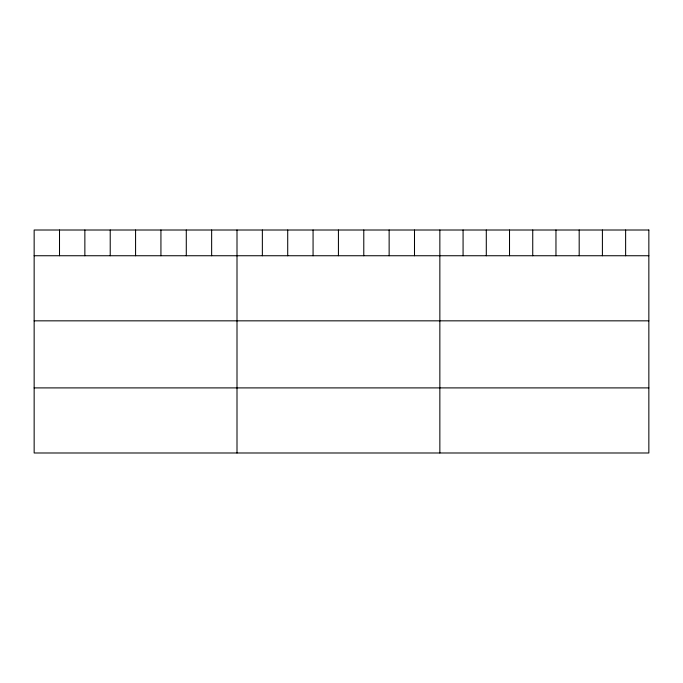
<?xml version="1.0" encoding="UTF-8"?>
<svg xmlns="http://www.w3.org/2000/svg" width="683" height="683" viewBox="0 0 683 683"><rect width="100%" height="100%" fill="white"/><g stroke="black" fill="none" stroke-linecap="round" stroke-linejoin="round"><path stroke-width="1.02" d="M34.15 255.741L648.85 255.741M34.15 320.839L648.85 320.839M34.15 387.901L648.85 387.901M625.628 230.009L625.628 255.741M602.406 230.009L602.406 255.741M579.184 230.009L579.184 255.741M555.962 230.009L555.962 255.741M532.74 230.009L532.74 255.741M509.518 230.009L509.518 255.741M486.296 230.009L486.296 255.741M463.074 230.009L463.074 255.741M439.852 230.009L439.852 452.991M414.496 230.009L414.496 255.741M389.139 230.009L389.139 255.741M363.783 230.009L363.783 255.741M338.426 230.009L338.426 255.741M313.07 230.009L313.07 255.741M287.714 230.009L287.714 255.741M262.357 230.009L262.357 255.741M237.001 230.009L237.001 452.991M211.645 230.009L211.645 255.741M186.288 230.009L186.288 255.741M160.932 230.009L160.932 255.741M135.576 230.009L135.576 255.741M110.219 230.009L110.219 255.741M84.863 230.009L84.863 255.741M59.506 230.009L59.506 255.741M648.85 230.009L34.15 230.009L34.15 452.991L648.85 452.991L648.85 230.009"/></g></svg>
